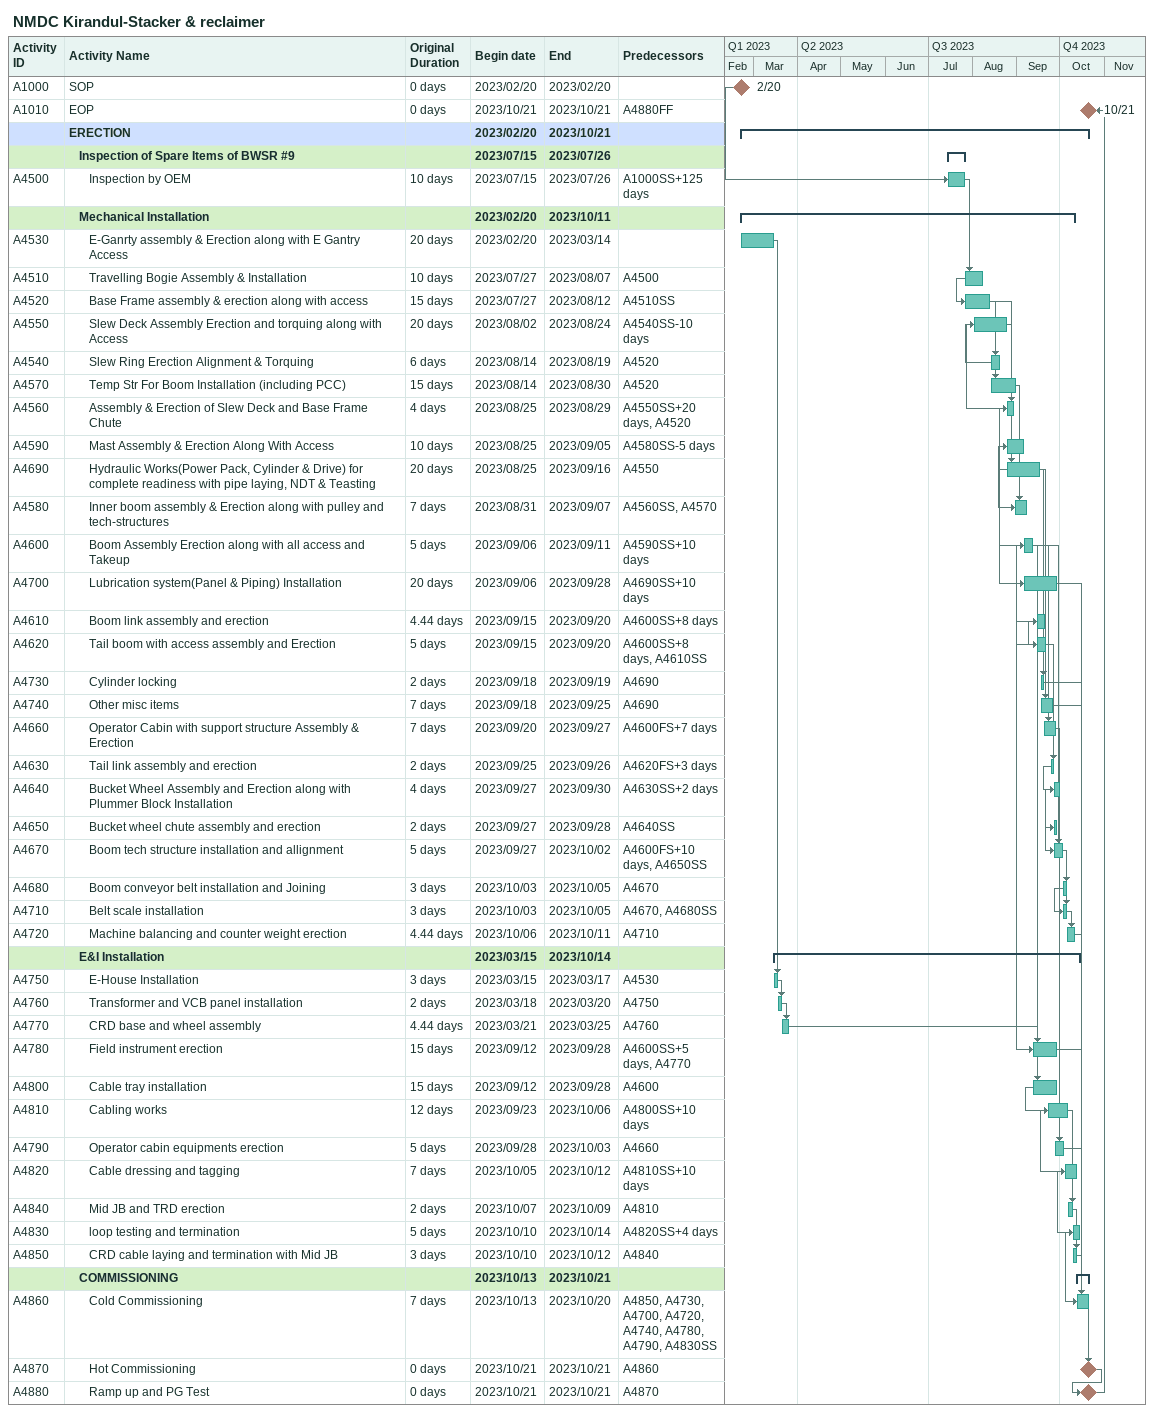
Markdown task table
NMDC Kirandul-Stacker & reclaimer

| ID | Level | Task | Original duration | Start | Finish | Predecessors |
|---|---|---|---|---|---|---|
| A1000 | 1 | SOP | 0d | 2023-02-20 | 2023-02-20 |  |
| A1010 | 1 | EOP | 0d | 2023-10-21 | 2023-10-21 | A4880FF |
|  | 1 | **ERECTION** |  | 2023-02-20 | 2023-10-21 |  |
|  | 2 | **Inspection of Spare Items of BWSR #9** |  | 2023-07-15 | 2023-07-26 |  |
| A4500 | 3 | Inspection by OEM | 10d | 2023-07-15 | 2023-07-26 | A1000SS+125d |
|  | 2 | **Mechanical Installation** |  | 2023-02-20 | 2023-10-11 |  |
| A4530 | 3 | E-Ganrty assembly & Erection along with E Gantry Access | 20d | 2023-02-20 | 2023-03-14 |  |
| A4510 | 3 | Travelling Bogie Assembly & Installation | 10d | 2023-07-27 | 2023-08-07 | A4500 |
| A4520 | 3 | Base Frame assembly & erection along with access | 15d | 2023-07-27 | 2023-08-12 | A4510SS |
| A4550 | 3 | Slew Deck Assembly Erection and torquing along with Access | 20d | 2023-08-02 | 2023-08-24 | A4540SS-10d |
| A4540 | 3 | Slew Ring Erection Alignment & Torquing | 6d | 2023-08-14 | 2023-08-19 | A4520 |
| A4570 | 3 | Temp Str For Boom Installation (including PCC) | 15d | 2023-08-14 | 2023-08-30 | A4520 |
| A4560 | 3 | Assembly & Erection of Slew Deck and Base Frame Chute | 4d | 2023-08-25 | 2023-08-29 | A4550SS+20d, A4520 |
| A4590 | 3 | Mast Assembly & Erection Along With Access | 10d | 2023-08-25 | 2023-09-05 | A4580SS-5d |
| A4690 | 3 | Hydraulic Works(Power Pack, Cylinder & Drive) for complete readiness with pipe laying, NDT & Teasting | 20d | 2023-08-25 | 2023-09-16 | A4550 |
| A4580 | 3 | Inner boom assembly & Erection along with pulley and tech-structures | 7d | 2023-08-31 | 2023-09-07 | A4560SS, A4570 |
| A4600 | 3 | Boom Assembly Erection along with all access and Takeup | 5d | 2023-09-06 | 2023-09-11 | A4590SS+10d |
| A4700 | 3 | Lubrication system(Panel & Piping) Installation | 20d | 2023-09-06 | 2023-09-28 | A4690SS+10d |
| A4610 | 3 | Boom link assembly and erection | 4.44d | 2023-09-15 | 2023-09-20 | A4600SS+8d |
| A4620 | 3 | Tail boom with access assembly and Erection | 5d | 2023-09-15 | 2023-09-20 | A4600SS+8d, A4610SS |
| A4730 | 3 | Cylinder locking | 2d | 2023-09-18 | 2023-09-19 | A4690 |
| A4740 | 3 | Other misc items | 7d | 2023-09-18 | 2023-09-25 | A4690 |
| A4660 | 3 | Operator Cabin with support structure Assembly & Erection | 7d | 2023-09-20 | 2023-09-27 | A4600FS+7d |
| A4630 | 3 | Tail link assembly and erection | 2d | 2023-09-25 | 2023-09-26 | A4620FS+3d |
| A4640 | 3 | Bucket Wheel Assembly and Erection along with Plummer Block Installation | 4d | 2023-09-27 | 2023-09-30 | A4630SS+2d |
| A4650 | 3 | Bucket wheel chute assembly and erection | 2d | 2023-09-27 | 2023-09-28 | A4640SS |
| A4670 | 3 | Boom tech structure installation and allignment | 5d | 2023-09-27 | 2023-10-02 | A4600FS+10d, A4650SS |
| A4680 | 3 | Boom conveyor belt installation and Joining | 3d | 2023-10-03 | 2023-10-05 | A4670 |
| A4710 | 3 | Belt scale installation | 3d | 2023-10-03 | 2023-10-05 | A4670, A4680SS |
| A4720 | 3 | Machine balancing and counter weight erection | 4.44d | 2023-10-06 | 2023-10-11 | A4710 |
|  | 2 | **E&I Installation** |  | 2023-03-15 | 2023-10-14 |  |
| A4750 | 3 | E-House Installation | 3d | 2023-03-15 | 2023-03-17 | A4530 |
| A4760 | 3 | Transformer and VCB panel installation | 2d | 2023-03-18 | 2023-03-20 | A4750 |
| A4770 | 3 | CRD base and wheel assembly | 4.44d | 2023-03-21 | 2023-03-25 | A4760 |
| A4780 | 3 | Field instrument erection | 15d | 2023-09-12 | 2023-09-28 | A4600SS+5d, A4770 |
| A4800 | 3 | Cable tray installation | 15d | 2023-09-12 | 2023-09-28 | A4600 |
| A4810 | 3 | Cabling works | 12d | 2023-09-23 | 2023-10-06 | A4800SS+10d |
| A4790 | 3 | Operator cabin equipments erection | 5d | 2023-09-28 | 2023-10-03 | A4660 |
| A4820 | 3 | Cable dressing and tagging | 7d | 2023-10-05 | 2023-10-12 | A4810SS+10d |
| A4840 | 3 | Mid JB and TRD erection | 2d | 2023-10-07 | 2023-10-09 | A4810 |
| A4830 | 3 | loop testing and termination | 5d | 2023-10-10 | 2023-10-14 | A4820SS+4d |
| A4850 | 3 | CRD cable laying and termination with Mid JB | 3d | 2023-10-10 | 2023-10-12 | A4840 |
|  | 2 | **COMMISSIONING** |  | 2023-10-13 | 2023-10-21 |  |
| A4860 | 3 | Cold Commissioning | 7d | 2023-10-13 | 2023-10-20 | A4850, A4730, A4700, A4720, A4740, A4780, A4790, A4830SS |
| A4870 | 3 | Hot Commissioning | 0d | 2023-10-21 | 2023-10-21 | A4860 |
| A4880 | 3 | Ramp up and PG Test | 0d | 2023-10-21 | 2023-10-21 | A4870 |
